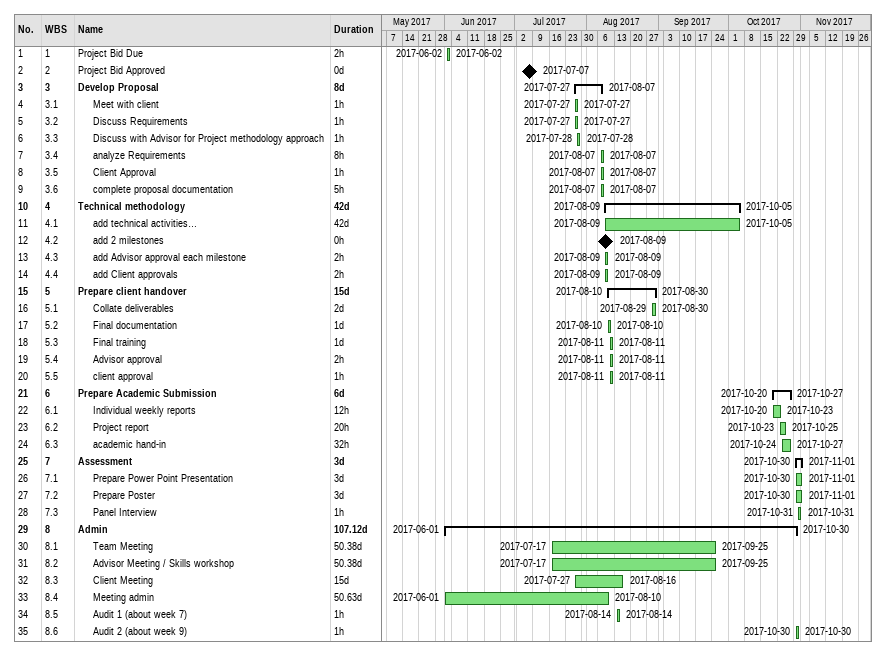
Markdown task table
| ID | WBS | Task | Duration | Start | Finish |
|---|---|---|---|---|---|
| 1 | 1 | Project Bid Due | 2h | 2017-06-02 | 2017-06-02 |
| 2 | 2 | Project Bid Approved | 0d | 2017-07-07 | 2017-07-07 |
| 3 | 3 | **Develop Proposal** | 8d | 2017-07-27 | 2017-08-07 |
| 4 | 3.1 | Meet with client | 1h | 2017-07-27 | 2017-07-27 |
| 5 | 3.2 | Discuss Requirements | 1h | 2017-07-27 | 2017-07-27 |
| 6 | 3.3 | Discuss with Advisor for Project methodology approach | 1h | 2017-07-28 | 2017-07-28 |
| 7 | 3.4 | analyze Requirements | 8h | 2017-08-07 | 2017-08-07 |
| 8 | 3.5 | Client Approval | 1h | 2017-08-07 | 2017-08-07 |
| 9 | 3.6 | complete proposal documentation | 5h | 2017-08-07 | 2017-08-07 |
| 10 | 4 | **Technical methodology** | 42d | 2017-08-09 | 2017-10-05 |
| 11 | 4.1 | add technical activities… | 42d | 2017-08-09 | 2017-10-05 |
| 12 | 4.2 | add 2 milestones | 0h | 2017-08-09 | 2017-08-09 |
| 13 | 4.3 | add Advisor approval each milestone | 2h | 2017-08-09 | 2017-08-09 |
| 14 | 4.4 | add Client approvals | 2h | 2017-08-09 | 2017-08-09 |
| 15 | 5 | **Prepare client handover** | 15d | 2017-08-10 | 2017-08-30 |
| 16 | 5.1 | Collate deliverables | 2d | 2017-08-29 | 2017-08-30 |
| 17 | 5.2 | Final documentation | 1d | 2017-08-10 | 2017-08-10 |
| 18 | 5.3 | Final training | 1d | 2017-08-11 | 2017-08-11 |
| 19 | 5.4 | Advisor approval | 2h | 2017-08-11 | 2017-08-11 |
| 20 | 5.5 | client approval | 1h | 2017-08-11 | 2017-08-11 |
| 21 | 6 | **Prepare Academic Submission** | 6d | 2017-10-20 | 2017-10-27 |
| 22 | 6.1 | Individual weekly reports | 12h | 2017-10-20 | 2017-10-23 |
| 23 | 6.2 | Project report | 20h | 2017-10-23 | 2017-10-25 |
| 24 | 6.3 | academic hand-in | 32h | 2017-10-24 | 2017-10-27 |
| 25 | 7 | **Assessment** | 3d | 2017-10-30 | 2017-11-01 |
| 26 | 7.1 | Prepare Power Point Presentation | 3d | 2017-10-30 | 2017-11-01 |
| 27 | 7.2 | Prepare Poster | 3d | 2017-10-30 | 2017-11-01 |
| 28 | 7.3 | Panel Interview | 1h | 2017-10-31 | 2017-10-31 |
| 29 | 8 | **Admin** | 107.12d | 2017-06-01 | 2017-10-30 |
| 30 | 8.1 | Team Meeting | 50.38d | 2017-07-17 | 2017-09-25 |
| 31 | 8.2 | Advisor Meeting / Skills workshop | 50.38d | 2017-07-17 | 2017-09-25 |
| 32 | 8.3 | Client Meeting | 15d | 2017-07-27 | 2017-08-16 |
| 33 | 8.4 | Meeting admin | 50.63d | 2017-06-01 | 2017-08-10 |
| 34 | 8.5 | Audit 1 (about week 7) | 1h | 2017-08-14 | 2017-08-14 |
| 35 | 8.6 | Audit 2 (about week 9) | 1h | 2017-10-30 | 2017-10-30 |
